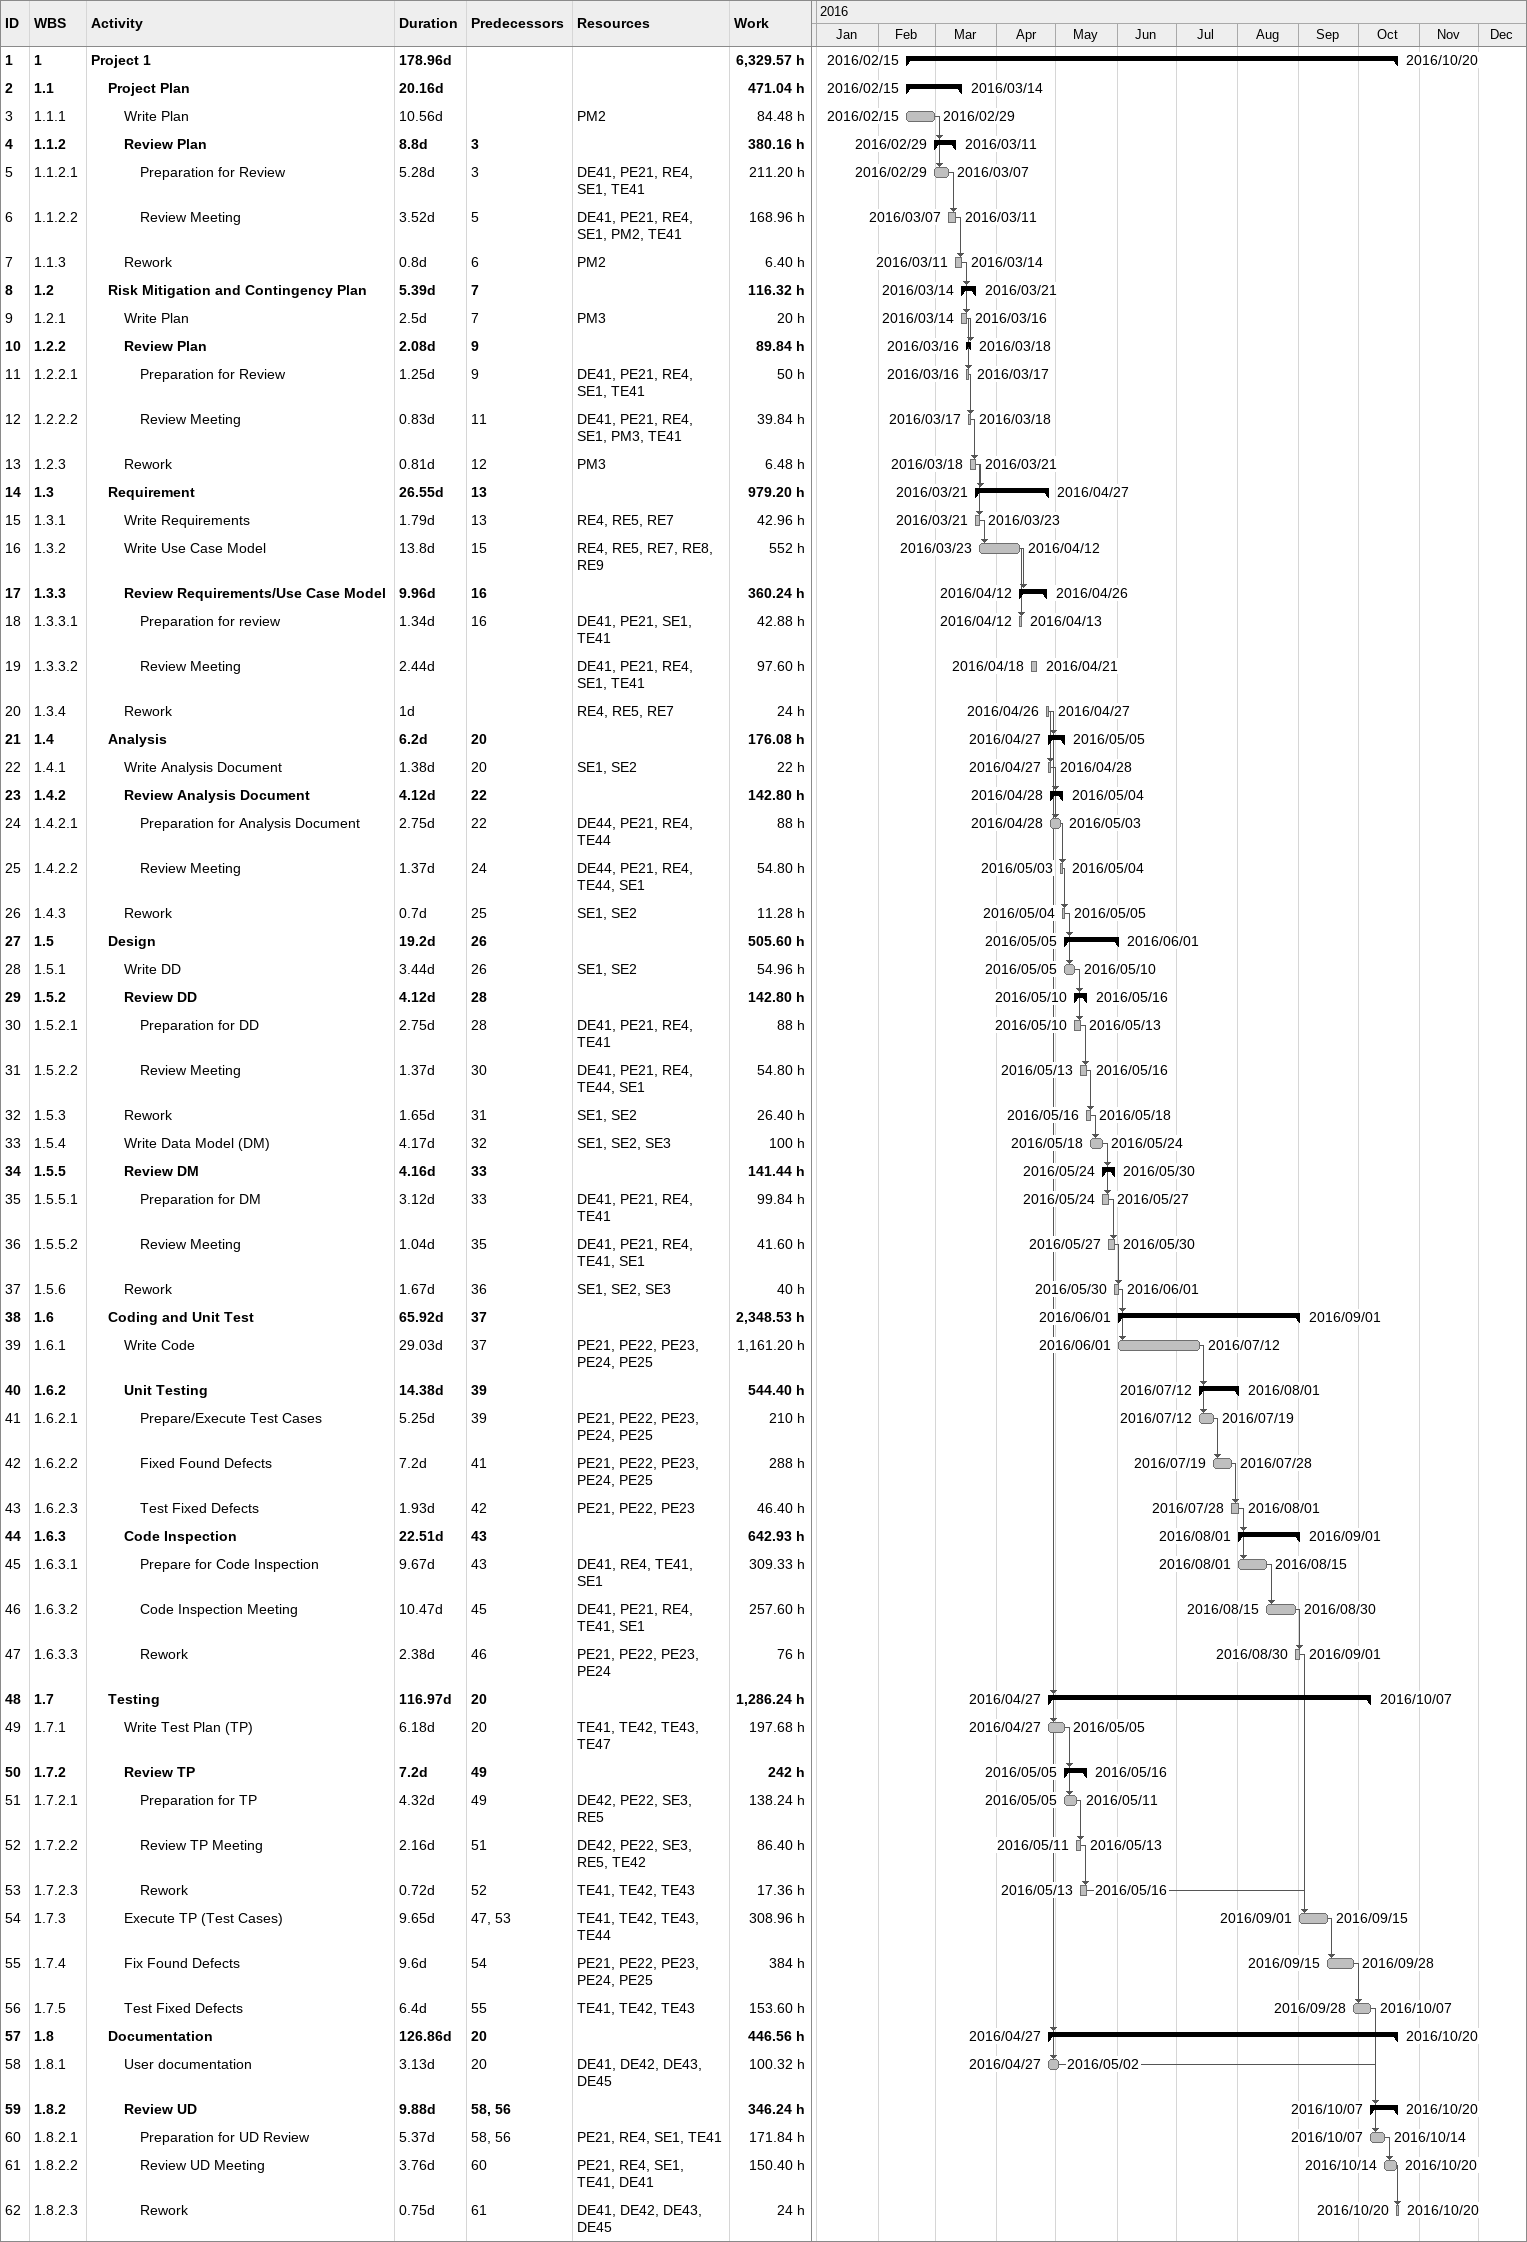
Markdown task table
| ID | WBS | Task | Duration | Start | Finish | Predecessors | Resources | Work (h) |
|---|---|---|---|---|---|---|---|---|
| 1 | 1 | **Project 1** | 178.96d | 2016-02-15 | 2016-10-20 |  |  | 6329.57 |
| 2 | 1.1 | **Project Plan** | 20.16d | 2016-02-15 | 2016-03-14 |  |  | 471.04 |
| 3 | 1.1.1 | Write Plan | 10.56d | 2016-02-15 | 2016-02-29 |  | PM2 | 84.48 |
| 4 | 1.1.2 | **Review Plan** | 8.8d | 2016-02-29 | 2016-03-11 | 3 |  | 380.16 |
| 5 | 1.1.2.1 | Preparation for Review | 5.28d | 2016-02-29 | 2016-03-07 | 3 | DE41, PE21, RE4, SE1, TE41 | 211.20 |
| 6 | 1.1.2.2 | Review Meeting | 3.52d | 2016-03-07 | 2016-03-11 | 5 | DE41, PE21, RE4, SE1, PM2, TE41 | 168.96 |
| 7 | 1.1.3 | Rework | 0.8d | 2016-03-11 | 2016-03-14 | 6 | PM2 | 6.40 |
| 8 | 1.2 | **Risk Mitigation and Contingency Plan** | 5.39d | 2016-03-14 | 2016-03-21 | 7 |  | 116.32 |
| 9 | 1.2.1 | Write Plan | 2.5d | 2016-03-14 | 2016-03-16 | 7 | PM3 | 20 |
| 10 | 1.2.2 | **Review Plan** | 2.08d | 2016-03-16 | 2016-03-18 | 9 |  | 89.84 |
| 11 | 1.2.2.1 | Preparation for Review | 1.25d | 2016-03-16 | 2016-03-17 | 9 | DE41, PE21, RE4, SE1, TE41 | 50 |
| 12 | 1.2.2.2 | Review Meeting | 0.83d | 2016-03-17 | 2016-03-18 | 11 | DE41, PE21, RE4, SE1, PM3, TE41 | 39.84 |
| 13 | 1.2.3 | Rework | 0.81d | 2016-03-18 | 2016-03-21 | 12 | PM3 | 6.48 |
| 14 | 1.3 | **Requirement** | 26.55d | 2016-03-21 | 2016-04-27 | 13 |  | 979.20 |
| 15 | 1.3.1 | Write Requirements | 1.79d | 2016-03-21 | 2016-03-23 | 13 | RE4, RE5, RE7 | 42.96 |
| 16 | 1.3.2 | Write Use Case Model | 13.8d | 2016-03-23 | 2016-04-12 | 15 | RE4, RE5, RE7, RE8, RE9 | 552 |
| 17 | 1.3.3 | **Review Requirements/Use Case Model** | 9.96d | 2016-04-12 | 2016-04-26 | 16 |  | 360.24 |
| 18 | 1.3.3.1 | Preparation for review | 1.34d | 2016-04-12 | 2016-04-13 | 16 | DE41, PE21, SE1, TE41 | 42.88 |
| 19 | 1.3.3.2 | Review Meeting | 2.44d | 2016-04-18 | 2016-04-21 |  | DE41, PE21, RE4, SE1, TE41 | 97.60 |
| 20 | 1.3.4 | Rework | 1d | 2016-04-26 | 2016-04-27 |  | RE4, RE5, RE7 | 24 |
| 21 | 1.4 | **Analysis** | 6.2d | 2016-04-27 | 2016-05-05 | 20 |  | 176.08 |
| 22 | 1.4.1 | Write Analysis Document | 1.38d | 2016-04-27 | 2016-04-28 | 20 | SE1, SE2 | 22 |
| 23 | 1.4.2 | **Review Analysis Document** | 4.12d | 2016-04-28 | 2016-05-04 | 22 |  | 142.80 |
| 24 | 1.4.2.1 | Preparation for Analysis Document | 2.75d | 2016-04-28 | 2016-05-03 | 22 | DE44, PE21, RE4, TE44 | 88 |
| 25 | 1.4.2.2 | Review Meeting | 1.37d | 2016-05-03 | 2016-05-04 | 24 | DE44, PE21, RE4, TE44, SE1 | 54.80 |
| 26 | 1.4.3 | Rework | 0.7d | 2016-05-04 | 2016-05-05 | 25 | SE1, SE2 | 11.28 |
| 27 | 1.5 | **Design** | 19.2d | 2016-05-05 | 2016-06-01 | 26 |  | 505.60 |
| 28 | 1.5.1 | Write DD | 3.44d | 2016-05-05 | 2016-05-10 | 26 | SE1, SE2 | 54.96 |
| 29 | 1.5.2 | **Review DD** | 4.12d | 2016-05-10 | 2016-05-16 | 28 |  | 142.80 |
| 30 | 1.5.2.1 | Preparation for DD | 2.75d | 2016-05-10 | 2016-05-13 | 28 | DE41, PE21, RE4, TE41 | 88 |
| 31 | 1.5.2.2 | Review Meeting | 1.37d | 2016-05-13 | 2016-05-16 | 30 | DE41, PE21, RE4, TE44, SE1 | 54.80 |
| 32 | 1.5.3 | Rework | 1.65d | 2016-05-16 | 2016-05-18 | 31 | SE1, SE2 | 26.40 |
| 33 | 1.5.4 | Write Data Model (DM) | 4.17d | 2016-05-18 | 2016-05-24 | 32 | SE1, SE2, SE3 | 100 |
| 34 | 1.5.5 | **Review DM** | 4.16d | 2016-05-24 | 2016-05-30 | 33 |  | 141.44 |
| 35 | 1.5.5.1 | Preparation for DM | 3.12d | 2016-05-24 | 2016-05-27 | 33 | DE41, PE21, RE4, TE41 | 99.84 |
| 36 | 1.5.5.2 | Review Meeting | 1.04d | 2016-05-27 | 2016-05-30 | 35 | DE41, PE21, RE4, TE41, SE1 | 41.60 |
| 37 | 1.5.6 | Rework | 1.67d | 2016-05-30 | 2016-06-01 | 36 | SE1, SE2, SE3 | 40 |
| 38 | 1.6 | **Coding and Unit Test** | 65.92d | 2016-06-01 | 2016-09-01 | 37 |  | 2348.53 |
| 39 | 1.6.1 | Write Code | 29.03d | 2016-06-01 | 2016-07-12 | 37 | PE21, PE22, PE23, PE24, PE25 | 1161.20 |
| 40 | 1.6.2 | **Unit Testing** | 14.38d | 2016-07-12 | 2016-08-01 | 39 |  | 544.40 |
| 41 | 1.6.2.1 | Prepare/Execute Test Cases | 5.25d | 2016-07-12 | 2016-07-19 | 39 | PE21, PE22, PE23, PE24, PE25 | 210 |
| 42 | 1.6.2.2 | Fixed Found Defects | 7.2d | 2016-07-19 | 2016-07-28 | 41 | PE21, PE22, PE23, PE24, PE25 | 288 |
| 43 | 1.6.2.3 | Test Fixed Defects | 1.93d | 2016-07-28 | 2016-08-01 | 42 | PE21, PE22, PE23 | 46.40 |
| 44 | 1.6.3 | **Code Inspection** | 22.51d | 2016-08-01 | 2016-09-01 | 43 |  | 642.93 |
| 45 | 1.6.3.1 | Prepare for Code Inspection | 9.67d | 2016-08-01 | 2016-08-15 | 43 | DE41, RE4, TE41, SE1 | 309.33 |
| 46 | 1.6.3.2 | Code Inspection Meeting | 10.47d | 2016-08-15 | 2016-08-30 | 45 | DE41, PE21, RE4, TE41, SE1 | 257.60 |
| 47 | 1.6.3.3 | Rework | 2.38d | 2016-08-30 | 2016-09-01 | 46 | PE21, PE22, PE23, PE24 | 76 |
| 48 | 1.7 | **Testing** | 116.97d | 2016-04-27 | 2016-10-07 | 20 |  | 1286.24 |
| 49 | 1.7.1 | Write Test Plan (TP) | 6.18d | 2016-04-27 | 2016-05-05 | 20 | TE41, TE42, TE43, TE47 | 197.68 |
| 50 | 1.7.2 | **Review TP** | 7.2d | 2016-05-05 | 2016-05-16 | 49 |  | 242 |
| 51 | 1.7.2.1 | Preparation for TP | 4.32d | 2016-05-05 | 2016-05-11 | 49 | DE42, PE22, SE3, RE5 | 138.24 |
| 52 | 1.7.2.2 | Review TP Meeting | 2.16d | 2016-05-11 | 2016-05-13 | 51 | DE42, PE22, SE3, RE5, TE42 | 86.40 |
| 53 | 1.7.2.3 | Rework | 0.72d | 2016-05-13 | 2016-05-16 | 52 | TE41, TE42, TE43 | 17.36 |
| 54 | 1.7.3 | Execute TP (Test Cases) | 9.65d | 2016-09-01 | 2016-09-15 | 47, 53 | TE41, TE42, TE43, TE44 | 308.96 |
| 55 | 1.7.4 | Fix Found Defects | 9.6d | 2016-09-15 | 2016-09-28 | 54 | PE21, PE22, PE23, PE24, PE25 | 384 |
| 56 | 1.7.5 | Test Fixed Defects | 6.4d | 2016-09-28 | 2016-10-07 | 55 | TE41, TE42, TE43 | 153.60 |
| 57 | 1.8 | **Documentation** | 126.86d | 2016-04-27 | 2016-10-20 | 20 |  | 446.56 |
| 58 | 1.8.1 | User documentation | 3.13d | 2016-04-27 | 2016-05-02 | 20 | DE41, DE42, DE43, DE45 | 100.32 |
| 59 | 1.8.2 | **Review UD** | 9.88d | 2016-10-07 | 2016-10-20 | 58, 56 |  | 346.24 |
| 60 | 1.8.2.1 | Preparation for UD Review | 5.37d | 2016-10-07 | 2016-10-14 | 58, 56 | PE21, RE4, SE1, TE41 | 171.84 |
| 61 | 1.8.2.2 | Review UD Meeting | 3.76d | 2016-10-14 | 2016-10-20 | 60 | PE21, RE4, SE1, TE41, DE41 | 150.40 |
| 62 | 1.8.2.3 | Rework | 0.75d | 2016-10-20 | 2016-10-20 | 61 | DE41, DE42, DE43, DE45 | 24 |
